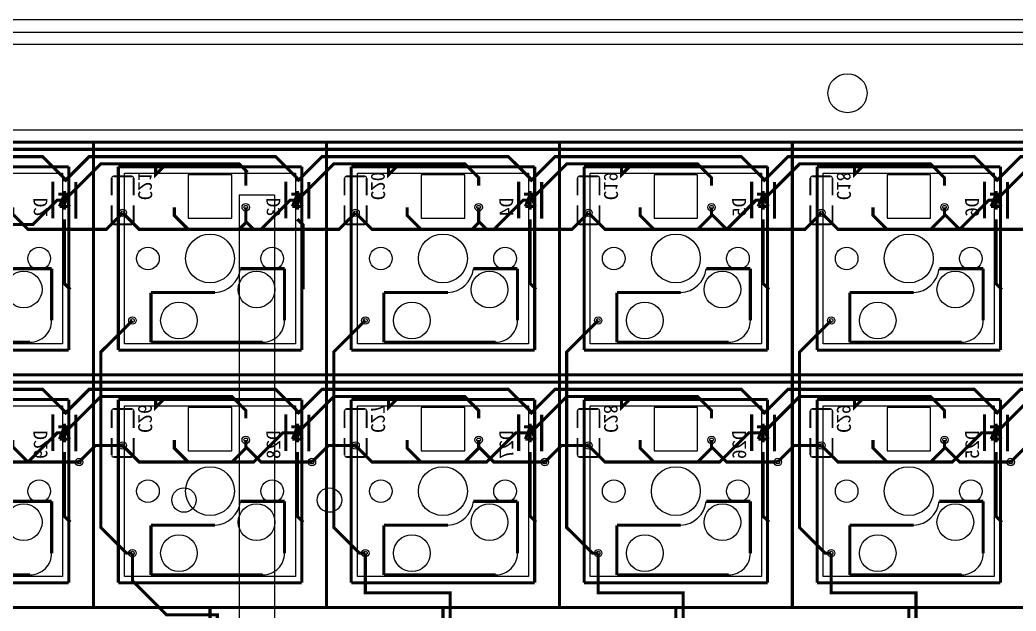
# Model space of a CAD drawing. Extents: x -401 to 1070, y -422 to 1263.
# Drawn here: x -358.7 to -277.2, y 776.6 to 825 of the extents above; entities that cross this region are included whole.
import ezdxf

# ---------------------------------------------------------------- set-up
doc = ezdxf.new("R2010")
doc.units = 0
doc.header["$MEASUREMENT"] = 0
for name, color, linetype, true_color in [('BoardOutLine', 6, 'Continuous', 0xff00ff), ('BottomLayer', 5, 'Continuous', 0x0000ff), ('BottomSilkLayer', 7, 'Continuous', 0x66cc33), ('Document', 7, 'Continuous', 0xffffff), ('Hole', 7, 'Continuous', 0x222222), ('Multi-Layer', 7, 'Continuous', 0xc0c0c0), ('TopLayer', 1, 'Continuous', 0xff0000), ('TopSilkLayer', 7, 'Continuous', 0xffcc00)]:
    doc.layers.add(name, color=color, linetype=linetype, true_color=true_color)

msp = doc.modelspace()

# ---------------------------------------------------------------- linework, layer by layer
at = {"linetype": 'Continuous'}
for p, q in [((-80.998, 825.002), (-395.809, 825.002)), ((-80.998, 825.002), (-395.809, 825.002)), ((-129.661, 825.002), (-395.809, 825.002)), ((-129.661, 825.002), (-395.809, 825.002)), ((-129.661, 825.002), (-395.809, 825.002)), ((-395.809, 824.003), (-80.998, 824.003)), ((-390.809, 816.003), (-129.661, 816.003)), ((-340.809, 810.692), (-340.809, 740.692)), ((-340.809, 810.692), (-337.909, 810.692)), ((-337.909, 810.692), (-337.909, 740.692))]:
    msp.add_line(p, q, dxfattribs=at)
at = {"color": 0}
for p, q in [((-395.809, 823.003), (-80.998, 823.003)), ((-86.002, 814.998), (-390.804, 814.998)), ((-86.002, 814.998), (-390.804, 814.998)), ((-86.002, 814.998), (-390.804, 814.998)), ((-369.224, 812.467), (-355.234, 812.467)), ((-355.234, 812.467), (-355.234, 798.477)), ((-350.174, 812.467), (-336.184, 812.467)), ((-350.174, 798.477), (-350.174, 812.467)), ((-336.184, 812.467), (-336.184, 798.477)), ((-331.125, 812.467), (-317.134, 812.467)), ((-331.125, 798.477), (-331.125, 812.467)), ((-317.134, 812.467), (-317.134, 798.477)), ((-312.075, 812.467), (-298.084, 812.467)), ((-312.075, 798.477), (-312.075, 812.467)), ((-298.084, 812.467), (-298.084, 798.477)), ((-293.025, 812.467), (-279.034, 812.467)), ((-293.025, 798.477), (-293.025, 812.467)), ((-279.034, 812.467), (-279.034, 798.477)), ((-355.234, 798.477), (-369.224, 798.477)), ((-336.184, 798.477), (-350.174, 798.477)), ((-317.134, 798.477), (-331.125, 798.477)), ((-298.084, 798.477), (-312.075, 798.477)), ((-279.034, 798.477), (-293.025, 798.477)), ((-369.224, 793.418), (-355.234, 793.418)), ((-355.234, 793.418), (-355.234, 779.427)), ((-350.174, 793.418), (-336.184, 793.418)), ((-350.174, 779.427), (-350.174, 793.418)), ((-336.184, 793.418), (-336.184, 779.427)), ((-331.125, 793.418), (-317.134, 793.418)), ((-331.125, 779.427), (-331.125, 793.418)), ((-317.134, 793.418), (-317.134, 779.427)), ((-312.075, 793.418), (-298.084, 793.418)), ((-312.075, 779.427), (-312.075, 793.418)), ((-298.084, 793.418), (-298.084, 779.427)), ((-293.025, 793.418), (-279.034, 793.418)), ((-293.025, 779.427), (-293.025, 793.418)), ((-279.034, 793.418), (-279.034, 779.427)), ((-355.234, 779.427), (-369.224, 779.427)), ((-336.184, 779.427), (-350.174, 779.427)), ((-317.134, 779.427), (-331.125, 779.427)), ((-298.084, 779.427), (-312.075, 779.427)), ((-279.034, 779.427), (-293.025, 779.427))]:
    msp.add_line(p, q, dxfattribs=at)
at = {"linetype": 'Continuous'}
for centre, radius in [((-291.037, 819), 1.596), ((-291.037, 819), 1.596), ((-291.037, 819), 1.596), ((-291.037, 819), 1.596), ((-291.037, 819), 1.596), ((-291.037, 819), 1.596), ((-291.037, 819), 1.596), ((-291.037, 819), 1.596), ((-291.037, 819), 1.596), ((-291.037, 819), 1.596), ((-291.037, 819), 1.596), ((-345.309, 785.692), 1), ((-333.409, 785.692), 1)]:
    msp.add_circle(centre, radius, dxfattribs=at)
at = {"layer": 'BoardOutLine', "const_width": 0.254}
msp.add_lwpolyline([(-390.801, 814.997), (-390.801, 814.997), (-86.001, 814.997)], dxfattribs=at)
at = {"layer": 'BottomLayer', "const_width": 0.254}
for points in [[(-378.358, 811.442), (-375.397, 814.402), (-125.884, 814.402)], [(-374.135, 811.785), (-372.113, 813.807), (-356.871, 813.807), (-355.085, 812.021), (-355.085, 811.785)], [(-365.15, 809.664), (-365.15, 809.302), (-364.102, 808.254), (-357.661, 808.254), (-355.68, 810.235), (-355.085, 810.235), (-352.108, 813.212), (-340.797, 813.212), (-340.201, 812.616), (-340.257, 812.561), (-340.257, 811.442)], [(-355.085, 811.785), (-353.062, 813.807), (-337.82, 813.807), (-336.034, 812.021), (-336.034, 811.785)], [(-346.1, 809.664), (-346.1, 808.988), (-344.965, 807.853), (-339.011, 807.853), (-336.628, 810.235), (-336.034, 810.235), (-333.057, 813.212), (-322.342, 813.212), (-321.207, 812.077), (-321.207, 811.442)], [(-336.034, 811.785), (-334.012, 813.807), (-318.77, 813.807), (-316.984, 812.021), (-316.984, 811.785)], [(-327.049, 809.664), (-327.049, 808.989), (-325.914, 807.854), (-319.96, 807.854), (-317.579, 810.235), (-316.984, 810.235), (-314.007, 813.212), (-303.291, 813.212), (-302.156, 812.077), (-302.156, 811.442)], [(-316.984, 811.785), (-314.962, 813.807), (-299.719, 813.807), (-297.933, 812.021), (-297.933, 811.785)], [(-307.998, 809.664), (-307.998, 808.989), (-306.863, 807.854), (-300.91, 807.854), (-298.529, 810.235), (-297.933, 810.235), (-294.957, 813.212), (-284.241, 813.212), (-283.106, 812.077), (-283.106, 811.442)], [(-297.933, 811.785), (-295.911, 813.807), (-280.669, 813.807), (-278.883, 812.021), (-278.883, 811.785)], [(-288.948, 809.664), (-288.948, 808.989), (-287.813, 807.854), (-281.86, 807.854), (-279.478, 810.235), (-278.883, 810.235), (-275.906, 813.212), (-265.19, 813.212), (-264.056, 812.077), (-264.056, 811.442)], [(-278.883, 811.785), (-276.861, 813.807), (-261.619, 813.807), (-259.833, 812.021), (-259.833, 811.785)], [(-354.609, 802.933), (-355.085, 803.409), (-355.085, 808.685)], [(-336.034, 808.685), (-335.558, 808.209), (-335.558, 802.933)], [(-316.508, 802.933), (-316.984, 803.409), (-316.984, 808.685)], [(-297.457, 802.933), (-297.933, 803.409), (-297.933, 808.685)], [(-278.407, 802.933), (-278.883, 803.409), (-278.883, 808.685)], [(-378.358, 792.391), (-375.397, 795.352), (-106.834, 795.352)], [(-374.135, 792.735), (-372.113, 794.757), (-356.871, 794.757), (-355.085, 792.971), (-355.085, 792.735)], [(-355.085, 792.735), (-353.063, 794.757), (-337.82, 794.757), (-336.034, 792.971), (-336.034, 792.735)], [(-336.034, 792.735), (-334.012, 794.757), (-318.77, 794.757), (-316.984, 792.971), (-316.984, 792.735)], [(-316.984, 792.735), (-314.962, 794.757), (-299.719, 794.757), (-297.933, 792.971), (-297.933, 792.735)], [(-297.933, 792.735), (-295.911, 794.757), (-280.669, 794.757), (-278.883, 792.971), (-278.883, 792.735)], [(-278.883, 792.735), (-276.861, 794.757), (-261.619, 794.757), (-259.833, 792.971), (-259.833, 792.735)], [(-365.15, 790.613), (-365.15, 789.939), (-364.014, 788.803), (-358.061, 788.803), (-355.68, 791.185), (-355.085, 791.185), (-352.108, 794.161), (-341.392, 794.161), (-340.257, 793.026), (-340.257, 792.391)], [(-346.099, 790.613), (-346.099, 789.938), (-344.964, 788.803), (-339.606, 788.803), (-337.225, 791.185), (-336.034, 791.185), (-333.058, 794.161), (-322.342, 794.161), (-321.207, 793.026), (-321.207, 792.391)], [(-327.049, 790.613), (-327.049, 789.938), (-325.914, 788.803), (-320.556, 788.803), (-318.174, 791.185), (-316.984, 791.185), (-314.007, 794.161), (-303.291, 794.161), (-302.156, 793.026), (-302.156, 792.391)], [(-307.998, 790.613), (-307.998, 789.938), (-306.863, 788.803), (-301.505, 788.803), (-299.124, 791.185), (-297.933, 791.185), (-294.957, 794.161), (-284.241, 794.161), (-283.106, 793.026), (-283.106, 792.391)], [(-288.948, 790.613), (-288.948, 789.938), (-287.813, 788.803), (-282.455, 788.803), (-280.074, 791.185), (-278.883, 791.185), (-275.906, 794.161), (-265.19, 794.161), (-264.056, 793.026), (-264.056, 792.391)], [(-354.609, 783.882), (-355.085, 784.358), (-355.085, 789.635)], [(-350.322, 790.155), (-352.543, 790.155), (-353.894, 788.803)], [(-335.558, 783.882), (-336.034, 784.358), (-336.034, 789.635)], [(-331.272, 790.155), (-333.492, 790.155), (-334.844, 788.803)], [(-316.508, 783.882), (-316.984, 784.358), (-316.984, 789.635)], [(-312.221, 790.155), (-314.442, 790.155), (-315.793, 788.803)], [(-297.457, 783.882), (-297.933, 784.358), (-297.933, 789.635)], [(-293.171, 790.155), (-295.392, 790.155), (-296.743, 788.803)], [(-278.407, 783.882), (-278.883, 784.358), (-278.883, 789.635)], [(-274.12, 790.155), (-276.341, 790.155), (-277.692, 788.803)]]:
    msp.add_lwpolyline(points, dxfattribs=at)
at = {"layer": 'BottomSilkLayer', "const_width": 0.254}
for points in [[(-347.623, 812.966), (-346.988, 812.966), (-347.623, 812.331), (-347.623, 812.966)], [(-328.573, 812.966), (-327.938, 812.966), (-328.573, 812.331), (-328.573, 812.966)], [(-309.522, 812.966), (-308.887, 812.966), (-309.522, 812.331), (-309.522, 812.966)], [(-290.472, 812.966), (-289.837, 812.966), (-290.472, 812.331), (-290.472, 812.966)], [(-347.623, 793.915), (-346.988, 793.915), (-347.623, 793.28), (-347.623, 793.915)], [(-328.573, 793.915), (-327.938, 793.915), (-328.573, 793.28), (-328.573, 793.915)], [(-309.522, 793.915), (-308.887, 793.915), (-309.522, 793.28), (-309.522, 793.915)], [(-290.472, 793.915), (-289.837, 793.915), (-290.472, 793.28), (-290.472, 793.915)]]:
    msp.add_lwpolyline(points, close=True, dxfattribs=at)
at = {"layer": 'BottomSilkLayer'}
for points, const_width in [([(-356.031, 811.755), (-356.031, 811.755), (-356.031, 808.755)], 0.254), ([(-354.151, 811.742), (-354.151, 811.742), (-354.151, 808.742)], 0.254), ([(-351.226, 810.636), (-351.226, 810.636), (-351.226, 812.046)], 0.152), ([(-351.073, 812.199), (-351.073, 812.199), (-349.571, 812.199)], 0.152), ([(-349.418, 812.046), (-349.418, 812.046), (-349.418, 810.636)], 0.152), ([(-336.981, 811.755), (-336.981, 811.755), (-336.981, 808.755)], 0.254), ([(-335.101, 811.742), (-335.101, 811.742), (-335.101, 808.742)], 0.254), ([(-332.175, 810.636), (-332.175, 810.636), (-332.175, 812.046)], 0.152), ([(-332.023, 812.199), (-332.023, 812.199), (-330.52, 812.199)], 0.152), ([(-330.368, 812.046), (-330.368, 812.046), (-330.368, 810.636)], 0.152), ([(-317.93, 811.755), (-317.93, 811.755), (-317.93, 808.755)], 0.254), ([(-316.051, 811.742), (-316.051, 811.742), (-316.051, 808.742)], 0.254), ([(-313.125, 810.636), (-313.125, 810.636), (-313.125, 812.046)], 0.152), ([(-312.972, 812.199), (-312.972, 812.199), (-311.47, 812.199)], 0.152), ([(-311.318, 812.046), (-311.318, 812.046), (-311.318, 810.636)], 0.152), ([(-298.88, 811.755), (-298.88, 811.755), (-298.88, 808.755)], 0.254), ([(-297, 811.742), (-297, 811.742), (-297, 808.742)], 0.254), ([(-294.074, 810.636), (-294.074, 810.636), (-294.074, 812.046)], 0.152), ([(-293.922, 812.199), (-293.922, 812.199), (-292.42, 812.199)], 0.152), ([(-292.267, 812.046), (-292.267, 812.046), (-292.267, 810.636)], 0.152), ([(-279.829, 811.755), (-279.829, 811.755), (-279.829, 808.755)], 0.254), ([(-277.95, 811.742), (-277.95, 811.742), (-277.95, 808.742)], 0.254), ([(-355.593, 810.743), (-355.593, 810.743), (-354.577, 810.743)], 0.254), ([(-355.085, 810.743), (-355.085, 810.743), (-355.491, 809.727)], 0.254), ([(-355.085, 810.997), (-355.085, 810.997), (-355.085, 809.473)], 0.254), ([(-354.678, 809.727), (-354.678, 809.727), (-355.085, 810.743)], 0.254), ([(-336.542, 810.743), (-336.542, 810.743), (-335.526, 810.743)], 0.254), ([(-336.034, 810.743), (-336.034, 810.743), (-336.441, 809.727)], 0.254), ([(-336.034, 810.997), (-336.034, 810.997), (-336.034, 809.473)], 0.254), ([(-335.628, 809.727), (-335.628, 809.727), (-336.034, 810.743)], 0.254), ([(-317.492, 810.743), (-317.492, 810.743), (-316.476, 810.743)], 0.254), ([(-316.984, 810.743), (-316.984, 810.743), (-317.39, 809.727)], 0.254), ([(-316.984, 810.997), (-316.984, 810.997), (-316.984, 809.473)], 0.254), ([(-316.577, 809.727), (-316.577, 809.727), (-316.984, 810.743)], 0.254), ([(-298.441, 810.743), (-298.441, 810.743), (-297.425, 810.743)], 0.254), ([(-297.933, 810.743), (-297.933, 810.743), (-298.34, 809.727)], 0.254), ([(-297.933, 810.997), (-297.933, 810.997), (-297.933, 809.473)], 0.254), ([(-297.527, 809.727), (-297.527, 809.727), (-297.933, 810.743)], 0.254), ([(-279.391, 810.743), (-279.391, 810.743), (-278.375, 810.743)], 0.254), ([(-278.883, 810.743), (-278.883, 810.743), (-279.289, 809.727)], 0.254), ([(-278.883, 810.997), (-278.883, 810.997), (-278.883, 809.473)], 0.254), ([(-278.477, 809.727), (-278.477, 809.727), (-278.883, 810.743)], 0.254), ([(-355.491, 809.727), (-355.491, 809.727), (-354.678, 809.727)], 0.254), ([(-351.226, 809.834), (-351.226, 809.834), (-351.226, 808.424)], 0.152), ([(-349.418, 808.424), (-349.418, 808.424), (-349.418, 809.834)], 0.152), ([(-336.441, 809.727), (-336.441, 809.727), (-335.628, 809.727)], 0.254), ([(-332.175, 809.834), (-332.175, 809.834), (-332.175, 808.424)], 0.152), ([(-330.368, 808.424), (-330.368, 808.424), (-330.368, 809.834)], 0.152), ([(-317.39, 809.727), (-317.39, 809.727), (-316.577, 809.727)], 0.254), ([(-313.125, 809.834), (-313.125, 809.834), (-313.125, 808.424)], 0.152), ([(-311.318, 808.424), (-311.318, 808.424), (-311.318, 809.834)], 0.152), ([(-298.34, 809.727), (-298.34, 809.727), (-297.527, 809.727)], 0.254), ([(-294.074, 809.834), (-294.074, 809.834), (-294.074, 808.424)], 0.152), ([(-292.267, 808.424), (-292.267, 808.424), (-292.267, 809.834)], 0.152), ([(-279.289, 809.727), (-279.289, 809.727), (-278.477, 809.727)], 0.254), ([(-351.073, 808.272), (-351.073, 808.272), (-349.571, 808.272)], 0.152), ([(-332.023, 808.272), (-332.023, 808.272), (-330.52, 808.272)], 0.152), ([(-312.972, 808.272), (-312.972, 808.272), (-311.47, 808.272)], 0.152), ([(-293.922, 808.272), (-293.922, 808.272), (-292.42, 808.272)], 0.152), ([(-356.031, 792.705), (-356.031, 792.705), (-356.031, 789.705)], 0.254), ([(-354.151, 792.691), (-354.151, 792.691), (-354.151, 789.691)], 0.254), ([(-351.226, 791.586), (-351.226, 791.586), (-351.226, 792.996)], 0.152), ([(-351.073, 793.148), (-351.073, 793.148), (-349.571, 793.148)], 0.152), ([(-349.418, 792.996), (-349.418, 792.996), (-349.418, 791.586)], 0.152), ([(-336.981, 792.705), (-336.981, 792.705), (-336.981, 789.705)], 0.254), ([(-335.101, 792.691), (-335.101, 792.691), (-335.101, 789.691)], 0.254), ([(-332.175, 791.586), (-332.175, 791.586), (-332.175, 792.996)], 0.152), ([(-332.023, 793.148), (-332.023, 793.148), (-330.52, 793.148)], 0.152), ([(-330.368, 792.996), (-330.368, 792.996), (-330.368, 791.586)], 0.152), ([(-317.93, 792.705), (-317.93, 792.705), (-317.93, 789.705)], 0.254), ([(-316.051, 792.691), (-316.051, 792.691), (-316.051, 789.691)], 0.254), ([(-313.125, 791.586), (-313.125, 791.586), (-313.125, 792.996)], 0.152), ([(-312.972, 793.148), (-312.972, 793.148), (-311.47, 793.148)], 0.152), ([(-311.318, 792.996), (-311.318, 792.996), (-311.318, 791.586)], 0.152), ([(-298.88, 792.705), (-298.88, 792.705), (-298.88, 789.705)], 0.254), ([(-297, 792.691), (-297, 792.691), (-297, 789.691)], 0.254), ([(-294.074, 791.586), (-294.074, 791.586), (-294.074, 792.996)], 0.152), ([(-293.922, 793.148), (-293.922, 793.148), (-292.42, 793.148)], 0.152), ([(-292.267, 792.996), (-292.267, 792.996), (-292.267, 791.586)], 0.152), ([(-279.829, 792.705), (-279.829, 792.705), (-279.829, 789.705)], 0.254), ([(-277.95, 792.691), (-277.95, 792.691), (-277.95, 789.691)], 0.254), ([(-355.085, 791.947), (-355.085, 791.947), (-355.085, 790.423)], 0.254), ([(-336.034, 791.947), (-336.034, 791.947), (-336.034, 790.423)], 0.254), ([(-316.984, 791.947), (-316.984, 791.947), (-316.984, 790.423)], 0.254), ([(-297.933, 791.947), (-297.933, 791.947), (-297.933, 790.423)], 0.254), ([(-278.883, 791.947), (-278.883, 791.947), (-278.883, 790.423)], 0.254), ([(-355.593, 791.693), (-355.593, 791.693), (-354.577, 791.693)], 0.254), ([(-355.085, 791.693), (-355.085, 791.693), (-355.491, 790.677)], 0.254), ([(-354.678, 790.677), (-354.678, 790.677), (-355.085, 791.693)], 0.254), ([(-336.542, 791.693), (-336.542, 791.693), (-335.526, 791.693)], 0.254), ([(-336.034, 791.693), (-336.034, 791.693), (-336.441, 790.677)], 0.254), ([(-335.628, 790.677), (-335.628, 790.677), (-336.034, 791.693)], 0.254), ([(-317.492, 791.693), (-317.492, 791.693), (-316.476, 791.693)], 0.254), ([(-316.984, 791.693), (-316.984, 791.693), (-317.39, 790.677)], 0.254), ([(-316.577, 790.677), (-316.577, 790.677), (-316.984, 791.693)], 0.254), ([(-298.441, 791.693), (-298.441, 791.693), (-297.425, 791.693)], 0.254), ([(-297.933, 791.693), (-297.933, 791.693), (-298.34, 790.677)], 0.254), ([(-297.527, 790.677), (-297.527, 790.677), (-297.933, 791.693)], 0.254), ([(-279.391, 791.693), (-279.391, 791.693), (-278.375, 791.693)], 0.254), ([(-278.883, 791.693), (-278.883, 791.693), (-279.289, 790.677)], 0.254), ([(-278.477, 790.677), (-278.477, 790.677), (-278.883, 791.693)], 0.254), ([(-355.491, 790.677), (-355.491, 790.677), (-354.678, 790.677)], 0.254), ([(-351.226, 790.784), (-351.226, 790.784), (-351.226, 789.373)], 0.152), ([(-349.418, 789.373), (-349.418, 789.373), (-349.418, 790.784)], 0.152), ([(-336.441, 790.677), (-336.441, 790.677), (-335.628, 790.677)], 0.254), ([(-332.175, 790.784), (-332.175, 790.784), (-332.175, 789.373)], 0.152), ([(-330.368, 789.373), (-330.368, 789.373), (-330.368, 790.784)], 0.152), ([(-317.39, 790.677), (-317.39, 790.677), (-316.577, 790.677)], 0.254), ([(-313.125, 790.784), (-313.125, 790.784), (-313.125, 789.373)], 0.152), ([(-311.318, 789.373), (-311.318, 789.373), (-311.318, 790.784)], 0.152), ([(-298.34, 790.677), (-298.34, 790.677), (-297.527, 790.677)], 0.254), ([(-294.074, 790.784), (-294.074, 790.784), (-294.074, 789.373)], 0.152), ([(-292.267, 789.373), (-292.267, 789.373), (-292.267, 790.784)], 0.152), ([(-279.289, 790.677), (-279.289, 790.677), (-278.477, 790.677)], 0.254), ([(-351.073, 789.221), (-351.073, 789.221), (-349.571, 789.221)], 0.152), ([(-332.023, 789.221), (-332.023, 789.221), (-330.52, 789.221)], 0.152), ([(-312.972, 789.221), (-312.972, 789.221), (-311.47, 789.221)], 0.152), ([(-293.922, 789.221), (-293.922, 789.221), (-292.42, 789.221)], 0.152)]:
    msp.add_lwpolyline(points, dxfattribs=dict(at, const_width=const_width))
for centre, start, end in [((-351.073, 812.046), 90, 180), ((-349.571, 812.046), 0, 90), ((-332.023, 812.046), 90, 180), ((-330.52, 812.046), 0, 90), ((-312.972, 812.046), 90, 180), ((-311.47, 812.046), 0, 90), ((-293.922, 812.046), 90, 180), ((-292.42, 812.046), 0, 90), ((-351.073, 808.424), 180, 270), ((-349.571, 808.424), 270, 360), ((-332.023, 808.424), 180, 270), ((-330.52, 808.424), 270, 360), ((-312.972, 808.424), 180, 270), ((-311.47, 808.424), 270, 360), ((-293.922, 808.424), 180, 270), ((-292.42, 808.424), 270, 360), ((-351.073, 792.996), 90, 180), ((-349.571, 792.996), 0, 90), ((-332.023, 792.996), 90, 180), ((-330.52, 792.996), 0, 90), ((-312.972, 792.996), 90, 180), ((-311.47, 792.996), 0, 90), ((-293.922, 792.996), 90, 180), ((-292.42, 792.996), 0, 90), ((-351.073, 789.373), 180, 270), ((-349.571, 789.373), 270, 0), ((-332.023, 789.373), 180, 270), ((-330.52, 789.373), 270, 0), ((-312.972, 789.373), 180, 270), ((-311.47, 789.373), 270, 0), ((-293.922, 789.373), 180, 270), ((-292.42, 789.373), 270, 0)]:
    msp.add_arc(centre, 0.152, start, end, dxfattribs=at)
at = {"layer": 'Document', "const_width": 0.254}
for points in [[(-352.703, 795.948), (-371.753, 795.948), (-371.753, 814.998), (-352.703, 814.998)], [(-352.703, 814.998), (-352.703, 814.998), (-352.703, 795.948)], [(-333.653, 795.948), (-352.703, 795.948), (-352.703, 814.998), (-333.653, 814.998)], [(-333.653, 814.998), (-333.653, 814.998), (-333.653, 795.948)], [(-314.603, 795.948), (-333.653, 795.948), (-333.653, 814.998), (-314.603, 814.998)], [(-314.603, 814.998), (-314.603, 814.998), (-314.603, 795.948)], [(-295.552, 795.948), (-314.602, 795.948), (-314.602, 814.998), (-295.552, 814.998)], [(-295.552, 814.998), (-295.552, 814.998), (-295.552, 795.948)], [(-276.502, 795.948), (-295.552, 795.948), (-295.552, 814.998), (-276.502, 814.998)], [(-359.739, 804.634), (-359.739, 804.634), (-356.132, 804.634)], [(-356.132, 804.634), (-356.132, 804.634), (-356.132, 800.393)], [(-340.689, 804.634), (-340.689, 804.634), (-337.082, 804.634)], [(-337.082, 804.634), (-337.082, 804.634), (-337.082, 800.393)], [(-321.639, 804.634), (-321.639, 804.634), (-318.032, 804.634)], [(-318.032, 804.634), (-318.032, 804.634), (-318.032, 800.393)], [(-302.588, 804.634), (-302.588, 804.634), (-298.981, 804.634)], [(-298.981, 804.634), (-298.981, 804.634), (-298.981, 800.393)], [(-283.538, 804.634), (-283.538, 804.634), (-279.931, 804.634)], [(-279.931, 804.634), (-279.931, 804.634), (-279.931, 800.393)], [(-348.004, 802.679), (-348.004, 802.679), (-348.004, 798.615)], [(-348.004, 802.679), (-348.004, 802.679), (-342.772, 802.679)], [(-328.954, 802.679), (-328.954, 802.679), (-328.954, 798.615)], [(-328.954, 802.679), (-328.954, 802.679), (-323.721, 802.679)], [(-309.903, 802.679), (-309.903, 802.679), (-309.903, 798.615)], [(-309.903, 802.679), (-309.903, 802.679), (-304.671, 802.679)], [(-290.853, 802.679), (-290.853, 802.679), (-290.853, 798.615)], [(-290.853, 802.679), (-290.853, 802.679), (-285.62, 802.679)], [(-357.91, 798.615), (-357.91, 798.615), (-367.054, 798.615)], [(-338.86, 798.615), (-338.86, 798.615), (-348.004, 798.615)], [(-319.81, 798.615), (-319.81, 798.615), (-328.954, 798.615)], [(-300.759, 798.615), (-300.759, 798.615), (-309.903, 798.615)], [(-281.709, 798.615), (-281.709, 798.615), (-290.853, 798.615)], [(-352.703, 776.897), (-371.753, 776.897), (-371.753, 795.947), (-352.703, 795.947)], [(-333.653, 776.897), (-352.703, 776.897), (-352.703, 795.947), (-333.653, 795.947)], [(-352.703, 795.947), (-352.703, 795.947), (-352.703, 776.897)], [(-314.603, 776.897), (-333.653, 776.897), (-333.653, 795.947), (-314.603, 795.947)], [(-333.653, 795.947), (-333.653, 795.947), (-333.653, 776.897)], [(-314.603, 795.947), (-314.603, 795.947), (-314.603, 776.897)], [(-295.552, 776.897), (-314.602, 776.897), (-314.602, 795.947), (-295.552, 795.947)], [(-276.502, 776.897), (-295.552, 776.897), (-295.552, 795.947), (-276.502, 795.947)], [(-295.552, 795.947), (-295.552, 795.947), (-295.552, 776.897)], [(-359.739, 785.584), (-359.739, 785.584), (-356.132, 785.584)], [(-356.132, 785.584), (-356.132, 785.584), (-356.132, 781.342)], [(-340.689, 785.584), (-340.689, 785.584), (-337.082, 785.584)], [(-337.082, 785.584), (-337.082, 785.584), (-337.082, 781.342)], [(-321.639, 785.584), (-321.639, 785.584), (-318.032, 785.584)], [(-318.032, 785.584), (-318.032, 785.584), (-318.032, 781.342)], [(-302.588, 785.584), (-302.588, 785.584), (-298.981, 785.584)], [(-298.981, 785.584), (-298.981, 785.584), (-298.981, 781.342)], [(-283.538, 785.584), (-283.538, 785.584), (-279.931, 785.584)], [(-279.931, 785.584), (-279.931, 785.584), (-279.931, 781.342)], [(-348.004, 783.628), (-348.004, 783.628), (-348.004, 779.564)], [(-348.004, 783.628), (-348.004, 783.628), (-342.772, 783.628)], [(-328.954, 783.628), (-328.954, 783.628), (-328.954, 779.564)], [(-328.954, 783.628), (-328.954, 783.628), (-323.721, 783.628)], [(-309.903, 783.628), (-309.903, 783.628), (-309.903, 779.564)], [(-309.903, 783.628), (-309.903, 783.628), (-304.671, 783.628)], [(-290.853, 783.628), (-290.853, 783.628), (-290.853, 779.564)], [(-290.853, 783.628), (-290.853, 783.628), (-285.62, 783.628)], [(-357.91, 779.564), (-357.91, 779.564), (-367.054, 779.564)], [(-338.86, 779.564), (-338.86, 779.564), (-348.004, 779.564)], [(-319.81, 779.564), (-319.81, 779.564), (-328.954, 779.564)], [(-300.759, 779.564), (-300.759, 779.564), (-309.903, 779.564)], [(-281.709, 779.564), (-281.709, 779.564), (-290.853, 779.564)], [(-343.178, 757.847), (-362.228, 757.847), (-362.228, 776.897), (-343.178, 776.897)], [(-324.128, 757.847), (-343.178, 757.847), (-343.178, 776.897), (-324.128, 776.897)], [(-343.178, 776.897), (-343.178, 776.897), (-343.178, 757.847)], [(-324.128, 776.897), (-324.128, 776.897), (-324.128, 757.847)], [(-305.077, 757.847), (-324.127, 757.847), (-324.127, 776.897), (-305.077, 776.897)], [(-286.027, 757.847), (-305.077, 757.847), (-305.077, 776.897), (-286.027, 776.897)], [(-305.077, 776.897), (-305.077, 776.897), (-305.077, 757.847)], [(-266.977, 757.847), (-286.027, 757.847), (-286.027, 776.897), (-266.977, 776.897)], [(-286.027, 776.897), (-286.027, 776.897), (-286.027, 757.847)]]:
    msp.add_lwpolyline(points, dxfattribs=at)
at = {"layer": 'Document'}
for centre, radius, start, end in [((-342.893, 804.894), 2.219, 273.12162, 353.27606), ((-323.842, 804.894), 2.219, 273.12162, 353.27606), ((-304.792, 804.894), 2.219, 273.12162, 353.27606), ((-285.741, 804.894), 2.219, 273.12162, 353.27606), ((-357.902, 800.384), 1.769, 270, 0.27868), ((-338.852, 800.384), 1.769, 270, 0.27868), ((-319.801, 800.384), 1.769, 270, 0.27868), ((-300.751, 800.384), 1.769, 270, 0.27868), ((-281.7, 800.384), 1.769, 270, 0.27868), ((-342.893, 785.844), 2.219, 273.12162, 353.27606), ((-323.842, 785.844), 2.219, 273.12162, 353.27606), ((-304.792, 785.844), 2.219, 273.12162, 353.27606), ((-285.741, 785.844), 2.219, 273.12162, 353.27606), ((-357.902, 781.334), 1.769, 270, 0.27868), ((-338.852, 781.334), 1.769, 270, 0.27868), ((-319.801, 781.334), 1.769, 270, 0.27868), ((-300.751, 781.334), 1.769, 270, 0.27868), ((-281.7, 781.334), 1.769, 270, 0.27868)]:
    msp.add_arc(centre, radius, start, end, dxfattribs=at)
at = {"layer": 'Hole'}
for centre in [(-350.322, 809.205), (-340.257, 809.664), (-331.272, 809.205), (-321.207, 809.664), (-312.221, 809.205), (-302.156, 809.664), (-293.171, 809.205), (-283.106, 809.664), (-349.528, 800.393), (-330.478, 800.393), (-311.427, 800.393), (-292.377, 800.393), (-340.257, 790.613), (-321.207, 790.613), (-302.156, 790.613), (-283.106, 790.613), (-350.322, 790.155), (-331.272, 790.155), (-312.221, 790.155), (-293.171, 790.155), (-353.894, 788.803), (-334.844, 788.803), (-315.793, 788.803), (-296.743, 788.803), (-277.692, 788.803), (-349.528, 781.342), (-330.478, 781.342), (-311.427, 781.342), (-292.377, 781.342)]:
    msp.add_circle(centre, 0.152, dxfattribs=at)
at = {"layer": 'Multi-Layer'}
for points in [[(-341.4, 812.331), (-344.956, 812.331), (-344.956, 808.775), (-341.4, 808.775)], [(-322.35, 812.331), (-325.906, 812.331), (-325.906, 808.775), (-322.35, 808.775)], [(-303.299, 812.331), (-306.855, 812.331), (-306.855, 808.775), (-303.299, 808.775)], [(-284.249, 812.331), (-287.805, 812.331), (-287.805, 808.775), (-284.249, 808.775)], [(-341.4, 793.28), (-344.956, 793.28), (-344.956, 789.724), (-341.4, 789.724)], [(-322.35, 793.28), (-325.906, 793.28), (-325.906, 789.724), (-322.35, 789.724)], [(-303.299, 793.28), (-306.855, 793.28), (-306.855, 789.724), (-303.299, 789.724)], [(-284.249, 793.28), (-287.805, 793.28), (-287.805, 789.724), (-284.249, 789.724)]]:
    msp.add_lwpolyline(points, close=True, dxfattribs=at)
for centre, radius in [((-340.257, 809.664), 0.305), ((-321.207, 809.664), 0.305), ((-302.156, 809.664), 0.305), ((-283.106, 809.664), 0.305), ((-350.322, 809.205), 0.305), ((-331.272, 809.205), 0.305), ((-312.221, 809.205), 0.305), ((-293.171, 809.205), 0.305), ((-343.178, 805.473), 2), ((-324.128, 805.473), 2), ((-305.077, 805.473), 2), ((-286.027, 805.473), 2), ((-357.149, 805.473), 0.925), ((-348.258, 805.473), 0.925), ((-338.098, 805.473), 0.925), ((-329.208, 805.473), 0.925), ((-319.048, 805.473), 0.925), ((-310.157, 805.473), 0.925), ((-299.997, 805.473), 0.925), ((-291.107, 805.473), 0.925), ((-280.947, 805.473), 0.925), ((-358.419, 802.933), 1.5), ((-339.368, 802.933), 1.5), ((-320.318, 802.933), 1.5), ((-301.267, 802.933), 1.5), ((-282.217, 802.933), 1.5), ((-345.718, 800.393), 1.5), ((-326.668, 800.393), 1.5), ((-307.617, 800.393), 1.5), ((-288.567, 800.393), 1.5), ((-349.528, 800.393), 0.305), ((-330.478, 800.393), 0.305), ((-311.427, 800.393), 0.305), ((-292.377, 800.393), 0.305), ((-350.322, 790.155), 0.305), ((-340.257, 790.613), 0.305), ((-331.272, 790.155), 0.305), ((-321.207, 790.613), 0.305), ((-312.221, 790.155), 0.305), ((-302.156, 790.613), 0.305), ((-293.171, 790.155), 0.305), ((-283.106, 790.613), 0.305), ((-353.894, 788.803), 0.305), ((-334.844, 788.803), 0.305), ((-315.793, 788.803), 0.305), ((-296.743, 788.803), 0.305), ((-277.692, 788.803), 0.305), ((-343.178, 786.422), 2), ((-324.128, 786.422), 2), ((-305.077, 786.422), 2), ((-286.027, 786.422), 2), ((-357.149, 786.422), 0.925), ((-348.258, 786.422), 0.925), ((-338.098, 786.422), 0.925), ((-329.208, 786.422), 0.925), ((-319.048, 786.422), 0.925), ((-310.157, 786.422), 0.925), ((-299.997, 786.422), 0.925), ((-291.107, 786.422), 0.925), ((-280.947, 786.422), 0.925), ((-358.419, 783.882), 1.5), ((-339.368, 783.882), 1.5), ((-320.318, 783.882), 1.5), ((-301.267, 783.882), 1.5), ((-282.217, 783.882), 1.5), ((-345.718, 781.342), 1.5), ((-326.668, 781.342), 1.5), ((-307.617, 781.342), 1.5), ((-288.567, 781.342), 1.5), ((-349.528, 781.342), 0.305), ((-330.478, 781.342), 0.305), ((-311.427, 781.342), 0.305), ((-292.377, 781.342), 0.305)]:
    msp.add_circle(centre, radius, dxfattribs=at)
at = {"layer": 'TopLayer', "const_width": 0.254}
for points in [[(-359.308, 809.664), (-359.308, 809.1), (-358.061, 807.854), (-351.673, 807.854), (-350.322, 809.205)], [(-340.257, 809.664), (-340.257, 808.394), (-340.797, 807.854), (-348.971, 807.854), (-350.322, 809.205)], [(-340.257, 809.664), (-340.257, 808.505), (-339.606, 807.854), (-332.623, 807.854), (-331.272, 809.205)], [(-331.272, 809.205), (-329.92, 807.854), (-321.746, 807.854), (-321.207, 808.394), (-321.207, 809.664)], [(-321.207, 809.664), (-321.207, 808.505), (-320.556, 807.854), (-313.572, 807.854), (-312.221, 809.205)], [(-312.221, 809.205), (-310.87, 807.854), (-303.291, 807.854), (-302.156, 808.989), (-302.156, 809.664)], [(-302.156, 809.664), (-302.156, 809.1), (-300.91, 807.854), (-294.522, 807.854), (-293.171, 809.205)], [(-293.171, 809.205), (-291.82, 807.854), (-284.241, 807.854), (-283.106, 808.989), (-283.106, 809.664)], [(-283.106, 809.664), (-283.106, 809.1), (-281.86, 807.854), (-275.472, 807.854), (-274.12, 809.205)], [(-349.528, 800.393), (-352.108, 797.813), (-352.108, 783.445), (-350.005, 781.342), (-349.528, 781.342)], [(-330.478, 800.393), (-333.058, 797.813), (-333.058, 783.445), (-330.954, 781.342), (-330.478, 781.342)], [(-311.427, 800.393), (-314.007, 797.813), (-314.007, 783.445), (-311.904, 781.342), (-311.427, 781.342)], [(-292.377, 800.393), (-294.957, 797.813), (-294.957, 783.445), (-292.853, 781.342), (-292.377, 781.342)], [(-359.308, 790.613), (-359.308, 790.05), (-358.061, 788.803), (-353.894, 788.803)], [(-350.322, 790.155), (-348.971, 788.803), (-341.392, 788.803), (-340.257, 789.938), (-340.257, 790.613)], [(-340.257, 790.613), (-340.257, 790.05), (-339.011, 788.803), (-334.844, 788.803)], [(-331.272, 790.155), (-329.92, 788.803), (-322.342, 788.803), (-321.207, 789.939), (-321.207, 790.613)], [(-321.207, 790.613), (-321.207, 790.05), (-319.96, 788.803), (-315.793, 788.803)], [(-312.221, 790.155), (-310.87, 788.803), (-303.291, 788.803), (-302.156, 789.938), (-302.156, 790.613)], [(-302.156, 790.613), (-302.156, 790.05), (-300.91, 788.803), (-296.743, 788.803)], [(-293.171, 790.155), (-291.82, 788.803), (-284.241, 788.803), (-283.106, 789.938), (-283.106, 790.613)], [(-283.106, 790.613), (-283.106, 790.05), (-281.86, 788.803), (-277.692, 788.803)], [(-349.528, 781.342), (-349.528, 779.08), (-346.75, 776.302), (-342.583, 776.302), (-342.583, 764.872), (-340.003, 762.292)], [(-330.478, 781.342), (-330.478, 778.088), (-323.532, 778.088), (-323.532, 764.872), (-320.953, 762.292)], [(-311.427, 781.342), (-311.427, 778.088), (-304.482, 778.088), (-304.482, 764.872), (-301.902, 762.292)], [(-292.377, 781.342), (-292.377, 778.088), (-285.432, 778.088), (-285.432, 764.872), (-282.852, 762.292)]]:
    msp.add_lwpolyline(points, dxfattribs=at)
at = {"layer": 'TopSilkLayer', "const_width": 0.254}
for points in [[(-354.608, 814.998), (-352.703, 814.998), (-352.703, 813.093)], [(-352.703, 813.093), (-352.703, 814.998), (-350.798, 814.998)], [(-335.558, 814.998), (-333.653, 814.998), (-333.653, 813.093)], [(-333.653, 813.093), (-333.653, 814.998), (-331.748, 814.998)], [(-316.508, 814.998), (-314.603, 814.998), (-314.603, 813.093)], [(-314.602, 813.093), (-314.602, 814.998), (-312.697, 814.998)], [(-297.457, 814.998), (-295.552, 814.998), (-295.552, 813.093)], [(-295.552, 813.093), (-295.552, 814.998), (-293.647, 814.998)], [(-278.407, 814.998), (-276.502, 814.998), (-276.502, 813.093)], [(-369.729, 812.973), (-369.729, 812.973), (-354.728, 812.973)], [(-354.728, 797.972), (-354.728, 797.972), (-354.728, 812.973)], [(-350.678, 797.972), (-350.678, 797.972), (-350.678, 812.973)], [(-350.678, 812.973), (-350.678, 812.973), (-335.678, 812.973)], [(-335.678, 797.972), (-335.678, 797.972), (-335.678, 812.973)], [(-331.628, 797.972), (-331.628, 797.972), (-331.628, 812.973)], [(-331.628, 812.973), (-331.628, 812.973), (-316.628, 812.973)], [(-316.628, 797.972), (-316.628, 797.972), (-316.628, 812.973)], [(-312.577, 797.972), (-312.577, 797.972), (-312.577, 812.973)], [(-312.577, 812.973), (-312.577, 812.973), (-297.577, 812.973)], [(-297.577, 797.972), (-297.577, 797.972), (-297.577, 812.973)], [(-293.527, 797.972), (-293.527, 797.972), (-293.527, 812.973)], [(-293.527, 812.973), (-293.527, 812.973), (-278.527, 812.973)], [(-278.527, 797.972), (-278.527, 797.972), (-278.527, 812.973)], [(-369.729, 797.972), (-369.729, 797.972), (-354.728, 797.972)], [(-352.703, 797.853), (-352.703, 795.948), (-354.608, 795.948)], [(-350.798, 795.948), (-352.703, 795.948), (-352.703, 797.853)], [(-350.678, 797.972), (-350.678, 797.972), (-335.678, 797.972)], [(-333.653, 797.853), (-333.653, 795.948), (-335.558, 795.948)], [(-331.748, 795.948), (-333.653, 795.948), (-333.653, 797.853)], [(-331.628, 797.972), (-331.628, 797.972), (-316.628, 797.972)], [(-314.603, 797.853), (-314.603, 795.948), (-316.508, 795.948)], [(-312.697, 795.948), (-314.602, 795.948), (-314.602, 797.853)], [(-312.577, 797.972), (-312.577, 797.972), (-297.577, 797.972)], [(-295.552, 797.853), (-295.552, 795.948), (-297.457, 795.948)], [(-293.647, 795.948), (-295.552, 795.948), (-295.552, 797.853)], [(-293.527, 797.972), (-293.527, 797.972), (-278.527, 797.972)], [(-276.502, 797.853), (-276.502, 795.948), (-278.407, 795.948)], [(-354.608, 795.947), (-352.703, 795.947), (-352.703, 794.042)], [(-352.703, 794.042), (-352.703, 795.947), (-350.798, 795.947)], [(-335.558, 795.947), (-333.653, 795.947), (-333.653, 794.042)], [(-333.653, 794.042), (-333.653, 795.947), (-331.748, 795.947)], [(-316.508, 795.947), (-314.603, 795.947), (-314.603, 794.042)], [(-314.602, 794.042), (-314.602, 795.947), (-312.697, 795.947)], [(-297.457, 795.947), (-295.552, 795.947), (-295.552, 794.042)], [(-295.552, 794.042), (-295.552, 795.947), (-293.647, 795.947)], [(-278.407, 795.947), (-276.502, 795.947), (-276.502, 794.042)], [(-369.729, 793.922), (-369.729, 793.922), (-354.728, 793.922)], [(-354.728, 778.922), (-354.728, 778.922), (-354.728, 793.922)], [(-350.678, 778.922), (-350.678, 778.922), (-350.678, 793.922)], [(-350.678, 793.922), (-350.678, 793.922), (-335.678, 793.922)], [(-335.678, 778.922), (-335.678, 778.922), (-335.678, 793.922)], [(-331.628, 778.922), (-331.628, 778.922), (-331.628, 793.922)], [(-331.628, 793.922), (-331.628, 793.922), (-316.628, 793.922)], [(-316.628, 778.922), (-316.628, 778.922), (-316.628, 793.922)], [(-312.577, 778.922), (-312.577, 778.922), (-312.577, 793.922)], [(-312.577, 793.922), (-312.577, 793.922), (-297.577, 793.922)], [(-297.577, 778.922), (-297.577, 778.922), (-297.577, 793.922)], [(-293.527, 778.922), (-293.527, 778.922), (-293.527, 793.922)], [(-293.527, 793.922), (-293.527, 793.922), (-278.527, 793.922)], [(-278.527, 778.922), (-278.527, 778.922), (-278.527, 793.922)], [(-369.729, 778.922), (-369.729, 778.922), (-354.728, 778.922)], [(-350.678, 778.922), (-350.678, 778.922), (-335.678, 778.922)], [(-331.628, 778.922), (-331.628, 778.922), (-316.628, 778.922)], [(-312.577, 778.922), (-312.577, 778.922), (-297.577, 778.922)], [(-293.527, 778.922), (-293.527, 778.922), (-278.527, 778.922)], [(-352.703, 778.802), (-352.703, 776.897), (-354.608, 776.897)], [(-350.798, 776.897), (-352.703, 776.897), (-352.703, 778.802)], [(-333.653, 778.802), (-333.653, 776.897), (-335.558, 776.897)], [(-331.748, 776.897), (-333.653, 776.897), (-333.653, 778.802)], [(-314.603, 778.802), (-314.603, 776.897), (-316.508, 776.897)], [(-312.697, 776.897), (-314.602, 776.897), (-314.602, 778.802)], [(-295.552, 778.802), (-295.552, 776.897), (-297.457, 776.897)], [(-293.647, 776.897), (-295.552, 776.897), (-295.552, 778.802)], [(-276.502, 778.802), (-276.502, 776.897), (-278.407, 776.897)], [(-345.083, 776.897), (-343.178, 776.897), (-343.178, 774.992)], [(-343.178, 774.992), (-343.178, 776.897), (-341.273, 776.897)], [(-326.033, 776.897), (-324.128, 776.897), (-324.128, 774.992)], [(-324.127, 774.992), (-324.127, 776.897), (-322.222, 776.897)], [(-306.982, 776.897), (-305.077, 776.897), (-305.077, 774.992)], [(-305.077, 774.992), (-305.077, 776.897), (-303.172, 776.897)], [(-287.932, 776.897), (-286.027, 776.897), (-286.027, 774.992)], [(-286.027, 774.992), (-286.027, 776.897), (-284.122, 776.897)]]:
    msp.add_lwpolyline(points, dxfattribs=at)

# ---------------------------------------------------------------- texts
at = {"layer": 'BottomSilkLayer', "text_generation_flag": 2}
for s, rotation, p in [('C21', 270, (-349.052, 810.235)), ('C20', 270, (-330.002, 810.235)), ('C19', 270, (-310.951, 810.235)), ('C18', 270, (-291.901, 810.235)), ('D2', 90, (-356.481, 810.44)), ('D3', 90, (-337.431, 810.44)), ('D4', 90, (-318.381, 810.44)), ('D5', 90, (-299.33, 810.44)), ('D6', 90, (-280.28, 810.44)), ('C26', 270, (-349.052, 791.185)), ('C27', 270, (-330.002, 791.185)), ('C28', 270, (-310.951, 791.185)), ('C29', 270, (-291.901, 791.185)), ('D29', 90, (-356.481, 791.39)), ('D28', 90, (-337.431, 791.39)), ('D27', 90, (-318.381, 791.39)), ('D26', 90, (-299.33, 791.39)), ('D25', 90, (-280.28, 791.39))]:
    msp.add_text(s, height=1.143, rotation=rotation, dxfattribs=at).set_placement(p)

doc.saveas('drawing.dxf')
